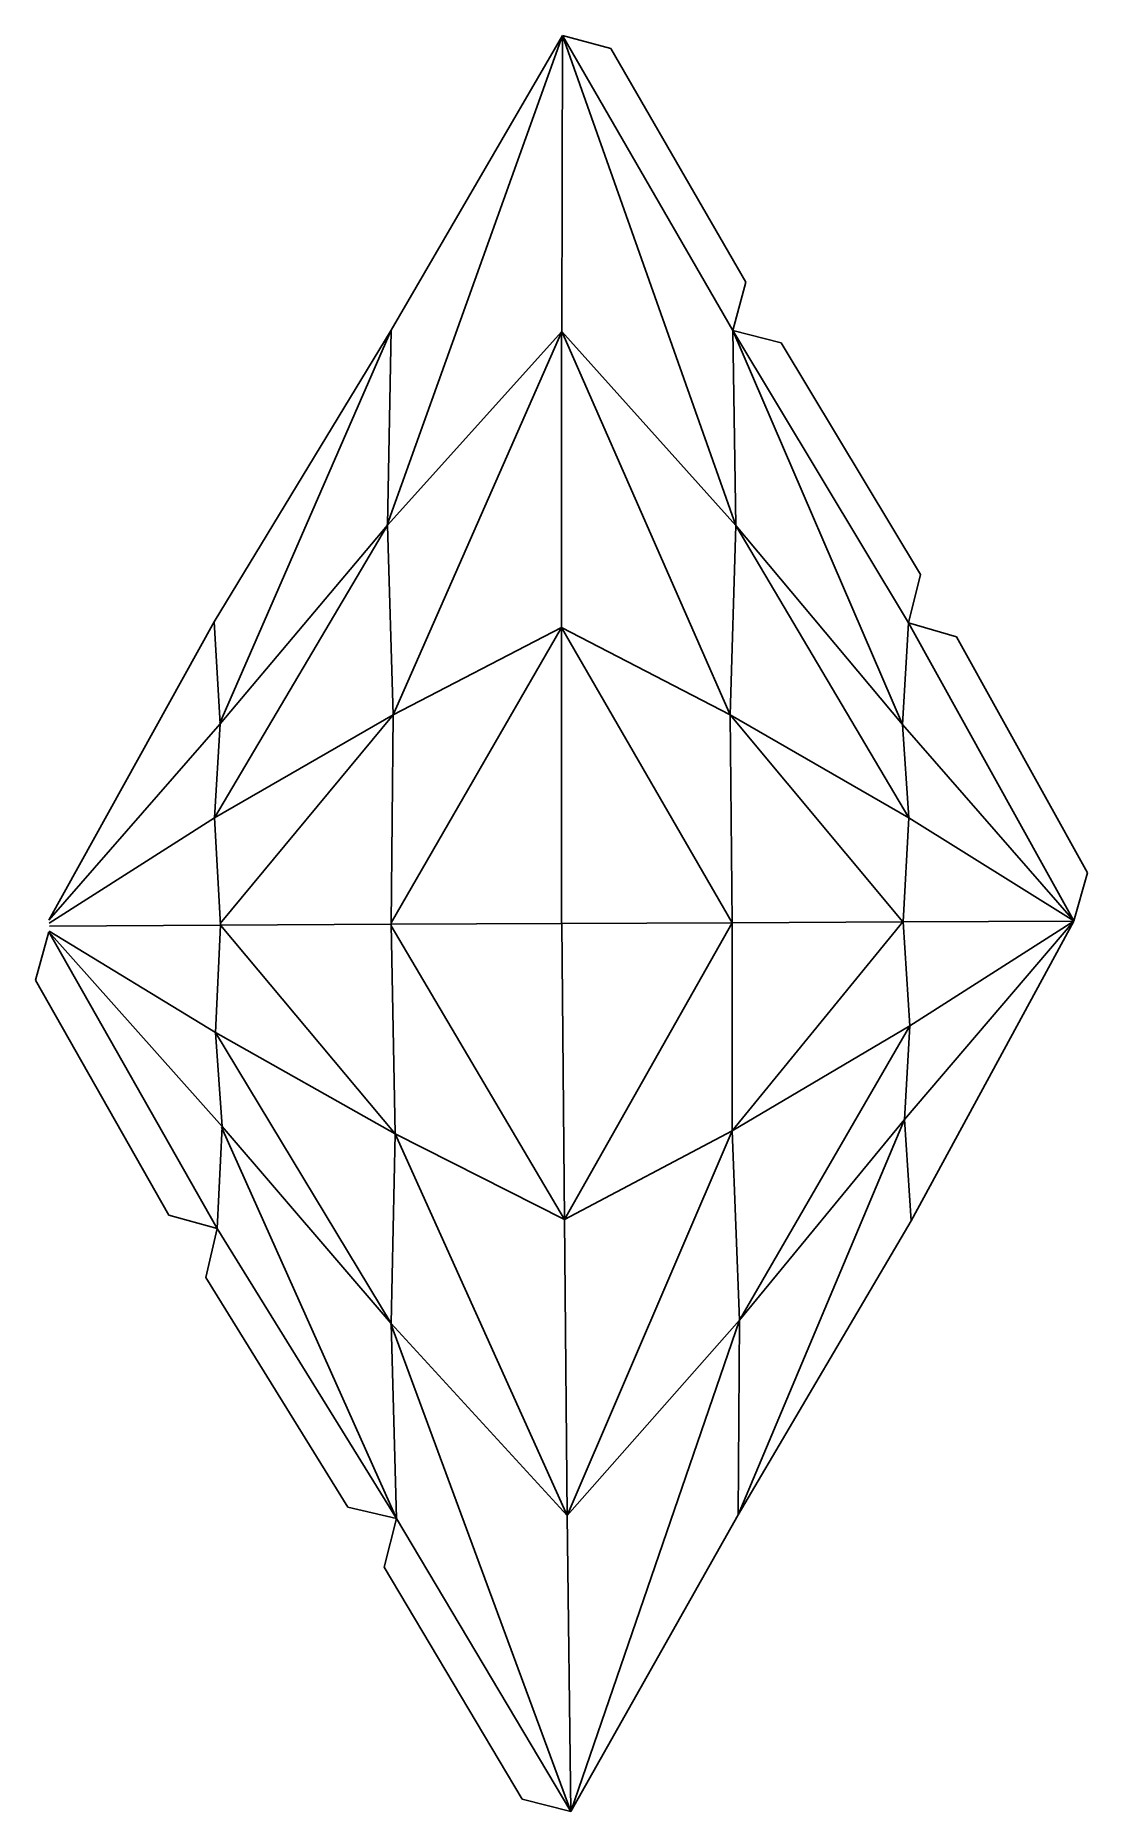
# Model space of a CAD drawing. Extents: x 4 to 64, y 0 to 100.
import ezdxf

# ---------------------------------------------------------------- set-up
doc = ezdxf.new("R2010")
doc.units = 0

msp = doc.modelspace()

# ---------------------------------------------------------------- linework, layer by layer
at = {"layer": 'CutLine', "color": 8, "linetype": 'CONTINUOUS'}
for p, q in [((34.025056, 100.332758), (24.33961, 83.694244)), ((34.025056, 100.332758), (36.757099, 99.600676)), ((36.757099, 99.600676), (44.383059, 86.391778)), ((44.383059, 86.391778), (43.650977, 83.659736)), ((24.33961, 83.694244), (14.353717, 67.217272)), ((43.650977, 83.659736), (46.395546, 82.976112)), ((46.395546, 82.976112), (54.261544, 69.891751)), ((54.261544, 69.891751), (53.57792, 67.147182)), ((14.353717, 67.217272), (5, 50.360472)), ((53.57792, 67.147182), (56.296978, 66.368257)), ((56.296978, 66.368257), (63.696743, 53.026778)), ((63.696743, 53.026778), (62.917818, 50.30772)), ((53.736184, 33.367332), (62.917884, 50.29357)), ((4.25021, 46.971744), (5.003103, 49.698124)), ((11.787979, 33.682602), (4.25021, 46.971744)), ((14.51436, 32.92971), (11.787979, 33.682602)), ((43.964401, 16.762486), (53.736184, 33.367332)), ((13.866318, 30.176522), (14.51436, 32.92971)), ((21.901018, 17.195072), (13.866318, 30.176522)), ((24.654205, 16.54703), (21.901018, 17.195072)), ((23.957548, 13.805741), (24.654205, 16.54703)), ((34.495131, 0), (43.964401, 16.762486)), ((31.753841, 0.696658), (23.957548, 13.805741)), ((34.495131, 0), (31.753841, 0.696658))]:
    msp.add_line(p, q, dxfattribs=at)
at = {"layer": 'MountainLine', "color": 5, "linetype": 'CONTINUOUS'}
for p, q in [((24.125233, 72.69376), (34.025056, 100.332758)), ((43.650977, 83.659736), (34.025056, 100.332758)), ((34.025056, 100.332758), (43.826039, 72.658556)), ((24.459917, 61.963256), (33.988923, 83.611707)), ((33.98266, 83.606605), (33.98266, 66.88233)), ((33.988923, 83.611707), (43.505403, 61.963256)), ((53.57792, 67.147182), (43.650977, 83.659736)), ((14.35973, 56.13612), (24.133962, 72.675148)), ((24.459917, 61.963256), (24.142691, 72.656537)), ((43.824334, 72.657546), (43.505403, 61.963256)), ((53.605589, 56.13612), (43.824334, 72.657546)), ((14.689533, 61.449078), (14.353717, 67.217272)), ((24.354044, 50.210191), (33.98266, 66.88233)), ((24.459917, 61.963256), (33.98266, 66.88233)), ((33.98266, 66.88233), (43.505403, 61.963256)), ((33.98266, 66.88233), (43.611275, 50.210191)), ((53.57792, 67.147182), (53.249246, 61.414639)), ((62.917818, 50.30772), (53.57792, 67.147182)), ((14.35973, 56.13612), (24.459917, 61.963256)), ((24.459917, 61.963256), (14.694417, 50.16527)), ((43.505403, 61.963256), (53.605589, 56.13612)), ((53.271251, 50.2557), (43.505403, 61.963256)), ((43.611275, 50.210191), (34.139302, 33.448562)), ((43.615535, 38.45665), (53.271253, 50.255199)), ((62.916714, 50.30064), (53.271555, 50.255451)), ((5.003103, 49.698124), (14.51436, 32.92971)), ((14.694616, 50.074712), (5.037901, 50.015977)), ((14.695068, 50.074587), (24.570885, 38.278192)), ((34.139302, 33.448562), (24.354889, 50.029749)), ((53.660677, 44.37817), (43.615535, 38.45665)), ((44.034659, 27.765817), (53.660677, 44.37817)), ((24.345316, 27.563715), (14.416541, 44.010432)), ((24.570885, 38.278192), (14.416541, 44.010432)), ((14.51436, 32.92971), (14.796112, 38.700797)), ((24.35387, 27.582408), (24.570885, 38.278192)), ((34.302321, 16.719978), (24.570885, 38.278192)), ((34.139302, 33.448562), (24.570885, 38.278192)), ((43.615535, 38.45665), (34.139302, 33.448562)), ((43.615535, 38.45665), (34.302321, 16.719978)), ((43.615535, 38.45665), (44.034659, 27.765817)), ((53.35381, 39.096544), (53.736184, 33.367332)), ((34.139302, 33.448562), (34.29601, 16.725021)), ((14.51436, 32.92971), (24.654205, 16.54703)), ((34.495131, 0), (24.336762, 27.545023)), ((44.036373, 27.764824), (34.495131, 0)), ((24.654205, 16.54703), (34.495131, 0))]:
    msp.add_line(p, q, dxfattribs=at)
at = {"layer": 'ValleyLine', "color": 1, "linetype": 'CONTINUOUS'}
for p, q in [((34.025056, 100.332758), (33.988923, 83.611707)), ((14.661902, 61.483591), (24.33961, 83.694244)), ((24.133962, 72.675148), (24.33961, 83.694244)), ((24.133962, 72.675148), (33.988923, 83.611707)), ((33.988923, 83.611707), (43.824334, 72.657546)), ((43.650977, 83.659736), (53.249246, 61.414639)), ((43.650977, 83.659736), (43.826039, 72.658556)), ((14.689533, 61.449078), (24.133962, 72.675148)), ((43.826039, 72.658556), (53.249246, 61.414639)), ((33.982775, 50.16508), (33.98266, 66.88233)), ((5, 50.360472), (14.689533, 61.449078)), ((14.35973, 56.13612), (14.689533, 61.449078)), ((24.354467, 50.11997), (24.459917, 61.963256)), ((43.505403, 61.963256), (43.611275, 50.210191)), ((53.249246, 61.414639), (62.917818, 50.30772)), ((53.249246, 61.414639), (53.605589, 56.13612)), ((5.01895, 50.188225), (14.35973, 56.13612)), ((14.694616, 50.074712), (14.35973, 56.13612)), ((53.605589, 56.13612), (53.271555, 50.255451)), ((53.605589, 56.13612), (62.917818, 50.30772)), ((43.611275, 50.210191), (33.982011, 50.16508)), ((53.271253, 50.255199), (43.611275, 50.210191)), ((43.611275, 50.210191), (43.615535, 38.45665)), ((53.271555, 50.255451), (53.660677, 44.37817)), ((62.917884, 50.29357), (53.35381, 39.096544)), ((62.917884, 50.29357), (53.660677, 44.37817)), ((14.796112, 38.700797), (5.003103, 49.698124)), ((14.416541, 44.010432), (5.027167, 49.72522)), ((14.416541, 44.010432), (14.694616, 50.074712)), ((24.354467, 50.11997), (14.695068, 50.074587)), ((33.983539, 50.16508), (24.354467, 50.11997)), ((24.570885, 38.278192), (24.354467, 50.11997)), ((34.139302, 33.448562), (33.983539, 50.16508)), ((53.660677, 44.37817), (53.35381, 39.096544)), ((14.796112, 38.700797), (14.416541, 44.010432)), ((24.654205, 16.54703), (14.768806, 38.666027)), ((24.345316, 27.563715), (14.796112, 38.700797)), ((53.35381, 39.096544), (43.964401, 16.762486)), ((53.35381, 39.096544), (44.036373, 27.764824)), ((24.654205, 16.54703), (24.345316, 27.563715)), ((34.302321, 16.719978), (24.345316, 27.563715)), ((44.034659, 27.765817), (34.302321, 16.719978)), ((44.036373, 27.764824), (43.964401, 16.762486)), ((34.302321, 16.719978), (34.495131, 0))]:
    msp.add_line(p, q, dxfattribs=at)

doc.saveas('drawing.dxf')
